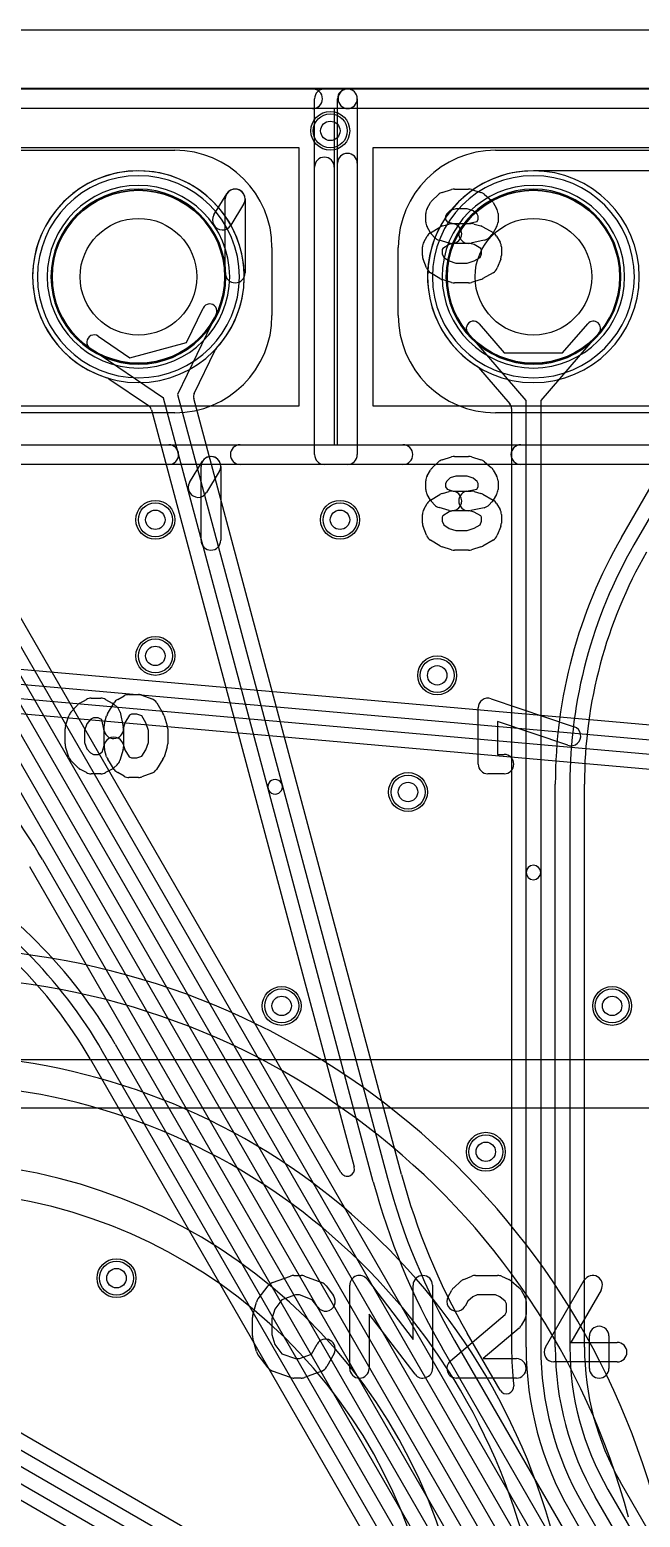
# Model space of a CAD drawing. Extents: x 0 to 57.1, y 0 to 59.8.
# Drawn here: x 29.11 to 35.39, y 44.54 to 59.84 of the extents above; entities that cross this region are included whole.
import ezdxf

# ---------------------------------------------------------------- set-up
doc = ezdxf.new("R2010")
doc.units = 0
for name, color, linetype in [('Hole', 1, 'CONTINUOUS'), ('L1', 3, 'CONTINUOUS'), ('L2', 3, 'CONTINUOUS'), ('L3', 3, 'CONTINUOUS'), ('L4', 3, 'CONTINUOUS'), ('MetalMask-A', 176, 'CONTINUOUS'), ('Outline', 7, 'CONTINUOUS'), ('PartsArea-A', 111, 'CONTINUOUS'), ('PartsArea-B', 111, 'CONTINUOUS'), ('PartsSilk-A', 221, 'CONTINUOUS'), ('PartsSilk-B', 221, 'CONTINUOUS'), ('Resist-A', 2, 'CONTINUOUS'), ('Resist-B', 2, 'CONTINUOUS'), ('Silk-A', 140, 'CONTINUOUS'), ('Silk-B', 140, 'CONTINUOUS')]:
    doc.layers.add(name, color=color, linetype=linetype)

msp = doc.modelspace()

# ---------------------------------------------------------------- linework, layer by layer
at = {"layer": 'Hole'}
for centre, radius in [((32.2, 58.8), 0.1), ((30.226, 57.3), 0.6), ((34.29, 57.3), 0.6), ((30.4, 54.8), 0.1), ((32.3, 54.8), 0.1), ((30.4, 53.4), 0.1), ((33.3, 53.2), 0.1), ((33, 52), 0.1), ((31.7, 49.8), 0.1), ((35.1, 49.8), 0.1), ((33.8, 48.3), 0.1), ((30, 47), 0.1)]:
    msp.add_circle(centre, radius, dxfattribs=at)
at = {"layer": 'L1'}
for p, q in [((4.46017, 59.23996), (52.83039, 59.23996)), ((36.80031, 58.38904), (34.29, 58.38904)), ((31.02607, 56.91242), (30.62779, 56.09024)), ((30.71885, 56.62231), (30.89107, 56.97782)), ((33.73098, 56.81667), (33.98933, 56.51785)), ((34.59067, 56.51785), (34.84902, 56.81667)), ((29.81112, 56.68845), (30.13802, 56.46668)), ((30.13802, 56.46668), (30.71885, 56.62231)), ((34.215, 56.02748), (33.6175, 56.71857)), ((34.9625, 56.71857), (34.365, 56.02748)), ((30.48291, 56.05142), (29.7269, 56.56431)), ((30.79935, 56.10025), (31.01384, 56.54299)), ((33.98933, 56.51785), (34.59067, 56.51785)), ((33.72474, 56.36512), (34.0467, 55.99273)), ((29.92193, 56.25069), (30.32933, 55.9743)), ((32.8121, 43.21495), (10.50149, 56.09597)), ((31.55927, 52.03436), (30.48291, 56.05142)), ((30.62779, 56.09024), (31.70415, 52.07318)), ((32.93268, 48.06797), (30.79441, 56.04814)), ((34.215, 51.17247), (34.215, 56.02748)), ((34.365, 56.02748), (34.365, 51.17247)), ((10.4265, 55.96602), (32.7375, 43.08476)), ((30.35966, 55.93165), (32.44646, 48.14357)), ((34.06496, 55.94368), (34.06496, 46.28953)), ((32.6625, 42.95486), (10.3515, 55.83612)), ((35.19492, 54.61795), (35.66884, 55.4388)), ((35.79874, 55.3638), (35.32482, 54.54295)), ((28.77659, 53.90469), (34.83623, 43.40907)), ((32.30923, 48.08605), (28.90653, 53.97972)), ((34.44652, 43.18402), (28.33758, 53.76503)), ((28.46748, 53.84003), (34.57642, 43.25902)), ((34.70633, 43.33407), (28.64669, 53.82969)), ((34.18672, 43.03392), (28.3571, 53.13111)), ((28.487, 53.20611), (34.31662, 43.10892)), ((32.64286, 47.99031), (31.55927, 52.03436)), ((31.70415, 52.07318), (32.78775, 48.02913)), ((34.515, 46.28962), (34.515, 52.08045)), ((34.665, 52.08045), (34.665, 46.28962)), ((34.81504, 46.28962), (34.81504, 52.08046)), ((29.23731, 51.30643), (34.05681, 42.95882)), ((33.92691, 42.88382), (29.10741, 51.23143)), ((34.215, 46.28953), (34.215, 51.17247)), ((34.365, 51.17247), (34.365, 46.28953)), ((20.53442, 49.7838), (32.5875, 42.82496)), ((32.5125, 42.69505), (20.45942, 49.6539)), ((33.6671, 42.73379), (29.85777, 49.33175)), ((29.98767, 49.40675), (33.797, 42.80879)), ((29.72783, 49.25673), (33.33857, 43.00276)), ((33.47956, 46.35896), (35.09604, 43.55913)), ((33.94774, 45.84811), (33.60949, 46.43398)), ((34.96614, 43.48413), (33.34966, 46.28396)), ((35.05687, 44.82712), (35.61566, 43.85928)), ((35.74559, 43.93431), (35.18681, 44.90215)), ((34.79706, 44.67703), (35.35585, 43.70918)), ((35.48575, 43.78428), (34.92697, 44.75212)), ((35.22595, 43.63418), (34.66716, 44.60203))]:
    msp.add_line(p, q, dxfattribs=at)
for centre, radius in [((32.2, 58.8), 0.2), ((30.226, 57.3), 0.889), ((34.29, 57.3), 0.889), ((30.4, 54.8), 0.2), ((32.3, 54.8), 0.2), ((30.4, 53.4), 0.2), ((33.3, 53.2), 0.2), ((33, 52), 0.2), ((31.7, 49.8), 0.2), ((35.1, 49.8), 0.2), ((33.8, 48.3), 0.2), ((30, 47), 0.2)]:
    msp.add_circle(centre, radius, dxfattribs=at)
for centre, radius, start, end in [((30.226, 57.30001), 1.08905, -42.699963, -107.301392), ((34.28999, 57.3), 1.08904, 89.999474, -122.298892), ((30.95857, 56.94512), 0.075, -25.84761, 154.153473), ((33.67424, 56.76762), 0.075, 40.842415, -139.154078), ((34.90576, 56.76762), 0.075, -40.842415, 139.154078), ((29.76901, 56.62638), 0.075, 55.845949, -124.153562), ((31.08148, 56.5106), 0.075, 137.301837, 154.412166), ((33.668, 56.31607), 0.07501, 40.842415, 57.699881), ((29.87982, 56.18863), 0.075, 55.84166, 72.70294), ((30.86685, 56.06755), 0.075, 154.15239, -165.000177), ((30.28722, 55.91224), 0.075, 14.999823, 55.84166), ((33.98996, 55.94368), 0.075, 0, 40.842415), ((39.59, 52.08045), 5.075, 150.000006, 180), ((39.59, 52.08045), 4.925, 150.000028, 180), ((39.59003, 52.08051), 4.77499, 149.999932, -179.9994), ((24.84223, 48.76893), 5.075, 29.999994, 60.000006), ((31.63171, 52.05377), 0.075, 14.999823, -164.999999), ((31.63171, 52.05377), 0.075, -165.000177, 14.999867), ((25.59259, 46.86925), 5.075, 29.999994, 60.000006), ((25.59259, 46.86925), 4.925, 29.999983, 60.000028), ((34.29, 51.17247), 0.075, 0, 180), ((34.29, 51.17247), 0.075, 180, 0), ((25.5926, 46.86924), 4.77496, 30.000144, 60.000288), ((32.37418, 48.12355), 0.075, -149.999272, 14.840381), ((32.37402, 48.12416), 0.075, 14.358626, 14.999823), ((39.47681, 49.82145), 6.77498, -165.000117, -150.000211), ((39.47679, 49.82145), 7.075, -165.000047, -150.00008), ((39.47679, 49.82145), 6.925, -165.000023, -150.000089), ((37.59003, 46.28951), 3.52507, 179.999675, -173.558215), ((37.59, 46.28952), 3.375, 179.99983, -150.000204), ((37.59, 46.28952), 3.225, 179.999822, -150.000226), ((37.59, 46.28962), 3.075, 180, -150.000036), ((37.59, 46.28962), 2.925, 180, -150.000056), ((37.59, 46.28962), 2.77496, 180, -150.000222), ((34.01269, 45.88561), 0.075, -149.999272, 6.43805)]:
    msp.add_arc(centre, radius, start, end, dxfattribs=at)
at = {"layer": 'L2'}
msp.add_line((4.46017, 59.23996), (52.83039, 59.23996), dxfattribs=at)
for centre in [(32.2, 58.8), (30.4, 54.8), (32.3, 54.8), (30.4, 53.4), (33.3, 53.2), (33, 52), (31.7, 49.8), (35.1, 49.8), (33.8, 48.3), (30, 47)]:
    msp.add_circle(centre, 0.2, dxfattribs=at)
for centre, start, end in [((30.226, 57.3), 90, -90), ((30.226, 57.3), -90, 90), ((34.29, 57.3), 90, -90), ((34.29, 57.3), -90, 90)]:
    msp.add_arc(centre, 0.90004, start, end, dxfattribs=at)
at = {"layer": 'L3'}
msp.add_line((4.46017, 59.23996), (52.83039, 59.23996), dxfattribs=at)
for centre in [(32.2, 58.8), (30.4, 54.8), (32.3, 54.8), (30.4, 53.4), (33.3, 53.2), (33, 52), (31.7, 49.8), (35.1, 49.8), (33.8, 48.3), (30, 47)]:
    msp.add_circle(centre, 0.2, dxfattribs=at)
for centre, start, end in [((30.226, 57.3), 90, -90), ((30.226, 57.3), -90, 90), ((34.29, 57.3), 90, -90), ((34.29, 57.3), -90, 90)]:
    msp.add_arc(centre, 0.90004, start, end, dxfattribs=at)
at = {"layer": 'L4'}
for p, q in [((4.46017, 59.23996), (52.83039, 59.23996)), ((40.37051, 52.25507), (15.46423, 54.45885)), ((15.42457, 54.01053), (40.33081, 51.80675)), ((27.93935, 53.20439), (40.41011, 52.10095)), ((40.39689, 51.95153), (27.92613, 53.05497))]:
    msp.add_line(p, q, dxfattribs=at)
for centre, radius in [((32.2, 58.8), 0.2), ((30.226, 57.3), 0.889), ((34.29, 57.3), 0.889), ((30.4, 54.8), 0.2), ((32.3, 54.8), 0.2), ((30.4, 53.4), 0.2), ((33.3, 53.2), 0.2), ((33, 52), 0.2), ((31.7, 49.8), 0.2), ((35.1, 49.8), 0.2), ((33.8, 48.3), 0.2), ((30, 47), 0.2)]:
    msp.add_circle(centre, radius, dxfattribs=at)
for centre, radius, start, end in [((30.226, 57.3), 1.08904, 90, -90), ((30.226, 57.3), 1.08904, -90, 90), ((34.29, 57.3), 1.08904, 90, -90), ((34.29, 57.3), 1.08904, -90, 90), ((28.02467, 42.6), 7.80004, 15.000008, 90), ((28.02467, 42.6), 7.5, 15.00006, 90), ((28.02467, 42.6), 6.7, 15.000044, 90), ((28.02464, 42.6), 6.4, 15.000082, 90), ((28.02464, 42.6), 5.6, 15.000065, 90), ((28.02465, 42.6), 5.29996, 15.000121, 90.000108)]:
    msp.add_arc(centre, radius, start, end, dxfattribs=at)
at = {"layer": 'MetalMask-A'}
for centre, start, end in [((30.226, 57.3), 0, 180), ((34.29, 57.3), 0, 180), ((30.226, 57.3), 180, 0), ((34.29, 57.3), 180, 0)]:
    msp.add_arc(centre, 0.889, start, end, dxfattribs=at)
at = {"layer": 'Outline'}
msp.add_line((1, 59.84), (53.11, 59.84), dxfattribs=at)
at = {"layer": 'PartsArea-A'}
for p, q in [((5.716, 58.63), (31.876, 58.63)), ((31.876, 58.63), (31.876, 55.97)), ((32.64, 55.97), (32.64, 58.63)), ((32.64, 58.63), (53.72, 58.63)), ((31.876, 55.97), (5.716, 55.97)), ((53.72, 55.97), (32.64, 55.97))]:
    msp.add_line(p, q, dxfattribs=at)
at = {"layer": 'PartsArea-B'}
for centre, start, end in [((30.226, 57.3), 0, 180), ((34.29, 57.3), 0, 180), ((30.226, 57.3), 180, 0), ((34.29, 57.3), 180, 0)]:
    msp.add_arc(centre, 0.889, start, end, dxfattribs=at)
at = {"layer": 'PartsSilk-A'}
for p, q in [((5.216, 59.2316), (32.376, 59.2316)), ((32.14, 59.2316), (54.22, 59.2316)), ((32.0384, 55.47), (32.0384, 59.13)), ((32.2744, 55.5716), (32.2744, 59.13)), ((32.4776, 59.13), (32.4776, 55.47)), ((32.376, 59.0284), (5.3176, 59.0284)), ((54.22, 59.0284), (32.2416, 59.0284)), ((32.2416, 59.0284), (32.2416, 55.5716)), ((31.00298, 57.93487), (31.13439, 58.15222)), ((33.2491, 58.08431), (33.31135, 58.14359)), ((33.35168, 58.16716), (33.44851, 58.1968)), ((33.47825, 58.20125), (33.6235, 58.20125)), ((33.65324, 58.1968), (33.75007, 58.16716)), ((33.78644, 58.14716), (33.85561, 58.08788)), ((31.11973, 57.33892), (31.11973, 58.09965)), ((31.30827, 58.04708), (31.17686, 57.82973)), ((31.32293, 58.09965), (31.32293, 57.33892)), ((33.19683, 58.00265), (33.23142, 58.06193)), ((33.49345, 57.99805), (33.43411, 57.97988)), ((33.6083, 57.99805), (33.49345, 57.99805)), ((33.67032, 57.97907), (33.6083, 57.99805)), ((33.87726, 58.06192), (33.91184, 58.00264)), ((33.18298, 57.86254), (33.18298, 57.95145)), ((33.35351, 57.82191), (33.42267, 57.84167)), ((33.39967, 57.94709), (33.38618, 57.92398)), ((33.38618, 57.92398), (33.38618, 57.89001)), ((33.38618, 57.89001), (33.4012, 57.86427)), ((33.43411, 57.97988), (33.39967, 57.94709)), ((33.4012, 57.86427), (33.40186, 57.86356)), ((33.40186, 57.86356), (33.46481, 57.84558)), ((33.46481, 57.84558), (33.65117, 57.84558)), ((33.60221, 57.84333), (33.70934, 57.86628)), ((33.71037, 57.94474), (33.67032, 57.97907)), ((33.67908, 57.84167), (33.74824, 57.82191)), ((33.70747, 57.86428), (33.72248, 57.89001)), ((33.70934, 57.86628), (33.70747, 57.86428)), ((33.72248, 57.92398), (33.71037, 57.94474)), ((33.72248, 57.89001), (33.72248, 57.92398)), ((33.92568, 57.95145), (33.92568, 57.86254)), ((33.16224, 57.65687), (33.19682, 57.71614)), ((33.23142, 57.75206), (33.19683, 57.81134)), ((33.23154, 57.75159), (33.32838, 57.81087)), ((33.27255, 57.7043), (33.24489, 57.73394)), ((33.77073, 57.81244), (33.87448, 57.75316)), ((33.86377, 57.73393), (33.8361, 57.70429)), ((33.91184, 57.81135), (33.87726, 57.75207)), ((33.91183, 57.71615), (33.94642, 57.65688)), ((33.1484, 57.51675), (33.1484, 57.60567)), ((33.42267, 57.64629), (33.31892, 57.67593)), ((33.35944, 57.59164), (33.3516, 57.5782)), ((33.3516, 57.5782), (33.3516, 57.53581)), ((33.3516, 57.53581), (33.36685, 57.4966)), ((33.42265, 57.63033), (33.35944, 57.59164)), ((33.47849, 57.64629), (33.42265, 57.63033)), ((33.63694, 57.64238), (33.45058, 57.64238)), ((33.6806, 57.62991), (33.63694, 57.64238)), ((33.78312, 57.67427), (33.64479, 57.64463)), ((33.75005, 57.59023), (33.6806, 57.62991)), ((33.74244, 57.4982), (33.75707, 57.53582)), ((33.75707, 57.57819), (33.75005, 57.59023)), ((33.75707, 57.53582), (33.75707, 57.57819)), ((33.96027, 57.60567), (33.96027, 57.51675)), ((33.18989, 57.39101), (33.15531, 57.47993)), ((33.36685, 57.4966), (33.42347, 57.46194)), ((33.42347, 57.46194), (33.49345, 57.44052)), ((33.49345, 57.44052), (33.6083, 57.44052)), ((33.6083, 57.44052), (33.67976, 57.4624)), ((33.67976, 57.4624), (33.74244, 57.4982)), ((33.95336, 57.47992), (33.91877, 57.391)), ((33.32838, 57.2819), (33.23154, 57.34117)), ((33.44851, 57.24177), (33.35168, 57.27141)), ((33.6235, 57.23732), (33.47825, 57.23732)), ((33.75007, 57.27141), (33.65324, 57.24177)), ((33.87448, 57.33961), (33.77073, 57.28034)), ((5.3176, 55.5716), (32.2744, 55.5716)), ((32.2416, 55.5716), (54.1184, 55.5716)), ((32.376, 55.3684), (5.216, 55.3684)), ((54.22, 55.3684), (32.14, 55.3684)), ((29.62366, 52.9152), (29.69033, 52.95223)), ((29.73889, 52.96481), (29.83889, 52.96481)), ((29.88745, 52.95223), (29.95412, 52.9152)), ((30.01254, 52.95223), (30.07921, 52.98927)), ((30.12778, 53.00185), (30.22778, 53.00185)), ((30.26251, 52.99562), (30.36251, 52.95858)), ((33.85421, 52.95955), (34.70977, 52.67067)), ((29.47702, 52.68061), (29.51036, 52.78431)), ((29.53122, 52.82059), (29.59788, 52.89467)), ((29.87644, 52.70836), (29.89866, 52.78243)), ((29.90869, 52.80515), (29.97536, 52.91626)), ((29.972, 52.90252), (30.00533, 52.87289)), ((30.03645, 52.8201), (30.06978, 52.67195)), ((30.13308, 52.7904), (30.08663, 52.71298)), ((30.15369, 52.80185), (30.13308, 52.7904)), ((30.20986, 52.80185), (30.15369, 52.80185)), ((30.2601, 52.78324), (30.20986, 52.80185)), ((30.30276, 52.71213), (30.2601, 52.78324)), ((30.41353, 52.91626), (30.48019, 52.80515)), ((30.48964, 52.78431), (30.52298, 52.68061)), ((33.72222, 52.28704), (33.72222, 52.86481)), ((29.47222, 52.49444), (29.47222, 52.65)), ((29.69421, 52.70272), (29.67222, 52.63432)), ((29.67222, 52.63432), (29.67222, 52.51012)), ((29.73538, 52.74847), (29.69421, 52.70272)), ((29.7648, 52.76481), (29.73538, 52.74847)), ((29.81298, 52.76481), (29.7648, 52.76481)), ((29.84736, 52.74571), (29.81298, 52.76481)), ((29.84839, 52.7448), (29.84736, 52.74571)), ((29.87466, 52.62805), (29.84839, 52.7448)), ((29.87222, 52.47949), (29.87222, 52.67963)), ((30.08663, 52.71298), (30.07222, 52.66495)), ((30.07222, 52.66495), (30.07222, 52.46481)), ((30.32778, 52.63432), (30.30276, 52.71213)), ((30.32778, 52.51012), (30.32778, 52.63432)), ((30.52778, 52.65), (30.52778, 52.49444)), ((34.64579, 52.48119), (33.92222, 52.7255)), ((33.92222, 52.7255), (33.92222, 52.38704)), ((29.67222, 52.51012), (29.69336, 52.44436)), ((29.85125, 52.4096), (29.87222, 52.47949)), ((30.068, 52.49354), (30.08617, 52.43297)), ((30.30324, 52.43381), (30.32778, 52.51012)), ((29.51036, 52.36013), (29.47702, 52.46383)), ((29.69336, 52.44436), (29.73303, 52.40469)), ((29.73303, 52.40469), (29.7648, 52.38704)), ((29.7648, 52.38704), (29.81298, 52.38704)), ((29.81298, 52.38704), (29.84736, 52.40614)), ((29.84736, 52.40614), (29.85125, 52.4096)), ((29.89866, 52.36201), (29.87644, 52.43608)), ((29.97699, 52.23296), (29.91032, 52.33666)), ((30.068, 52.43608), (30.03467, 52.32497)), ((30.08617, 52.43297), (30.13164, 52.36225)), ((30.13164, 52.36225), (30.15369, 52.35)), ((30.15369, 52.35), (30.20986, 52.35)), ((30.20986, 52.35), (30.26172, 52.36921)), ((30.26172, 52.36921), (30.30324, 52.43381)), ((30.47856, 52.33667), (30.4119, 52.23297)), ((30.52298, 52.46383), (30.48964, 52.36013)), ((33.92222, 52.38704), (33.98889, 52.38704)), ((29.6015, 52.25336), (29.53484, 52.32003)), ((29.69033, 52.19962), (29.62366, 52.23665)), ((29.83889, 52.18704), (29.73889, 52.18704)), ((29.95412, 52.23665), (29.88745, 52.19962)), ((30.00533, 52.27896), (29.972, 52.24933)), ((30.07921, 52.16258), (30.01254, 52.19962)), ((30.36251, 52.19327), (30.26251, 52.15623)), ((33.98889, 52.18704), (33.82222, 52.18704)), ((30.22778, 52.15), (30.12778, 52.15)), ((26.475, 49.25), (52.425, 49.25)), ((52.425, 48.75), (26.475, 48.75))]:
    msp.add_line(p, q, dxfattribs=at)
for centre, radius, start, end in [((32.14, 59.13), 0.1016, 90, 180), ((32.376, 59.13), 0.1016, 0, 180), ((32.376, 59.13), 0.1016, -90, 90), ((31.22133, 58.09965), 0.1016, 0, 180), ((31.22133, 58.09965), 0.1016, -31.16009, 148.842805), ((33.38142, 58.07001), 0.1016, 107.020636, 133.600291), ((33.47825, 58.09965), 0.1016, 90, 107.020636), ((33.6235, 58.09965), 0.1016, 72.979364, 90), ((33.72033, 58.07001), 0.1016, 49.406657, 72.979364), ((33.28458, 57.95145), 0.1016, 149.737474, 180), ((33.31917, 58.01073), 0.1016, 133.600291, 149.737474), ((33.7895, 58.01073), 0.1016, 30.254813, 49.406657), ((33.82408, 57.95145), 0.1016, 0, 30.254813), ((31.08992, 57.8823), 0.1016, 148.83991, -31.157195), ((33.28458, 57.86254), 0.1016, 180, -149.737474), ((33.45058, 57.74398), 0.1016, -74.055379, 105.945396), ((33.6235, 57.74398), 0.1016, 102.095151, -77.906092), ((33.65117, 57.74398), 0.1016, 74.055379, 90), ((33.82408, 57.86254), 0.1016, -30.254813, 0), ((33.28458, 57.66494), 0.1016, 121.471539, 149.739356), ((33.31917, 57.80326), 0.1016, -149.737474, -136.978232), ((33.34683, 57.77362), 0.1016, -136.978232, -105.944621), ((33.38142, 57.72422), 0.1016, 105.944621, 121.472624), ((33.72033, 57.72422), 0.1016, 60.260714, 74.054604), ((33.76183, 57.77362), 0.1016, -77.904849, -43.029738), ((33.7895, 57.80326), 0.1016, -43.029738, -30.254813), ((33.82408, 57.66494), 0.1016, 30.267397, 60.257498), ((33.25, 57.60567), 0.1016, 149.740316, 180), ((33.45058, 57.74398), 0.1016, -105.944621, -90), ((33.85867, 57.60567), 0.1016, 0, 30.267856), ((33.25, 57.51675), 0.1016, 180, -158.749494), ((33.28458, 57.42783), 0.1016, -158.751539, -121.46832), ((33.82408, 57.42783), 0.1016, -60.260714, -21.256102), ((33.85867, 57.51675), 0.1016, -21.253717, 0), ((31.22133, 57.33892), 0.1016, 180, 0), ((33.38142, 57.36856), 0.1016, -121.468595, -107.019532), ((33.47825, 57.33892), 0.1016, -107.020636, -90), ((33.6235, 57.33892), 0.1016, -90, -72.980468), ((33.72033, 57.36856), 0.1016, -72.979364, -60.261661), ((32.14, 55.47), 0.1016, 180, -90), ((32.376, 55.47), 0.1016, -90, 0), ((29.73889, 52.86481), 0.1, 90, 119.051265), ((29.83889, 52.86481), 0.1, 60.948735, 90), ((30.06111, 52.86481), 0.1, 119.056274, 149.034727), ((30.12778, 52.90185), 0.1, 90, 119.055334), ((30.22778, 52.90185), 0.1, 69.676664, 90), ((30.32778, 52.86481), 0.1, 30.963757, 69.67537), ((33.82222, 52.86481), 0.1, 71.342182, 180), ((29.60556, 52.7537), 0.1, 138.019601, 162.175656), ((29.67222, 52.82778), 0.1, 119.051265, 138.019601), ((29.99444, 52.7537), 0.1, 149.036243, 163.301465), ((29.90556, 52.82778), 0.1, 48.364557, 60.948735), ((29.93889, 52.79815), 0.1, 12.679825, 48.364557), ((30.39444, 52.7537), 0.1, 17.824344, 30.961481), ((29.57222, 52.65), 0.1, 162.175656, 180), ((29.97222, 52.67963), 0.1, 163.302951, 180), ((29.97222, 52.65), 0.1, -167.320175, 12.679003), ((30.42778, 52.65), 0.1, 0, 17.822823), ((34.67778, 52.57593), 0.1, -108.657818, 71.342736), ((29.57222, 52.49444), 0.1, 180, -162.175656), ((29.97222, 52.46481), 0.1, 16.697049, -163.301465), ((30.42778, 52.49444), 0.1, -17.824344, 0), ((29.60556, 52.39074), 0.1, -162.175656, -135.004051), ((29.99444, 52.39074), 0.1, -163.302951, -147.26254), ((29.93889, 52.3537), 0.1, -48.364557, -16.697049), ((29.97222, 52.46481), 0.1, -16.697049, 0), ((30.39444, 52.39074), 0.1, -32.731784, -17.822823), ((33.98889, 52.28704), 0.1, -90, 90), ((29.67222, 52.32407), 0.1, -135.004051, -119.051265), ((29.73889, 52.28704), 0.1, -119.051265, -90), ((29.83889, 52.28704), 0.1, -90, -60.948735), ((29.90556, 52.32407), 0.1, -60.948735, -48.364557), ((30.06111, 52.28704), 0.1, -147.263397, -119.055334), ((30.32778, 52.28704), 0.1, -69.676664, -32.733551), ((33.82222, 52.28704), 0.1, 180, -90), ((30.12778, 52.25), 0.1, -119.056274, -90), ((30.22778, 52.25), 0.1, -90, -69.67537)]:
    msp.add_arc(centre, radius, start, end, dxfattribs=at)
at = {"layer": 'PartsSilk-B'}
for p, q in [((26.61651, 58.6), (30.6, 58.6)), ((33.9, 58.6), (37.88349, 58.6)), ((31.6, 57.6), (31.6, 56.9)), ((32.9, 56.9), (32.9, 57.6)), ((30.6, 55.9), (7, 55.9)), ((52.4, 55.9), (33.9, 55.9))]:
    msp.add_line(p, q, dxfattribs=at)
for centre, radius, start, end in [((30.6, 57.6), 1, 0, 90), ((33.9, 57.6), 1, 90, 180), ((30.226, 57.3), 1.039, 90, -90), ((30.226, 57.3), 1.039, -90, 90), ((34.29, 57.3), 1.039, 90, -90), ((34.29, 57.3), 1.039, -90, 90), ((30.6, 56.9), 1, -90, 0), ((33.9, 56.9), 1, 180, -90)]:
    msp.add_arc(centre, radius, start, end, dxfattribs=at)
at = {"layer": 'Resist-A'}
for centre, radius in [((32.2, 58.8), 0.175), ((30.226, 57.3), 0.889), ((34.29, 57.3), 0.889), ((30.4, 54.8), 0.175), ((32.3, 54.8), 0.175), ((30.4, 53.4), 0.175), ((33.3, 53.2), 0.175), ((33, 52), 0.175), ((31.7, 49.8), 0.175), ((35.1, 49.8), 0.175), ((33.8, 48.3), 0.175), ((30, 47), 0.175)]:
    msp.add_circle(centre, radius, dxfattribs=at)
for centre, start, end in [((30.226, 57.3), 0, 180), ((34.29, 57.3), 0, 180), ((30.226, 57.3), 180, 0), ((34.29, 57.3), 180, 0)]:
    msp.add_arc(centre, 0.939, start, end, dxfattribs=at)
at = {"layer": 'Resist-B'}
for centre, radius in [((32.2, 58.8), 0.175), ((30.226, 57.3), 0.889), ((34.29, 57.3), 0.889), ((30.4, 54.8), 0.175), ((32.3, 54.8), 0.175), ((30.4, 53.4), 0.175), ((33.3, 53.2), 0.175), ((33, 52), 0.175), ((31.7, 49.8), 0.175), ((35.1, 49.8), 0.175), ((33.8, 48.3), 0.175), ((30, 47), 0.175)]:
    msp.add_circle(centre, radius, dxfattribs=at)
for centre, start, end in [((30.226, 57.3), 0, 180), ((34.29, 57.3), 0, 180), ((30.226, 57.3), 180, 0), ((34.29, 57.3), 180, 0)]:
    msp.add_arc(centre, 0.939, start, end, dxfattribs=at)
at = {"layer": 'Silk-A'}
for p, q in [((26.58146, 59.2316), (32.01854, 59.2316)), ((32.38146, 59.2316), (37.91854, 59.2316)), ((32.01854, 59.0284), (26.58146, 59.0284)), ((37.91854, 59.0284), (32.38146, 59.0284)), ((32.2744, 55.5716), (32.2744, 58.46706)), ((32.4776, 58.46706), (32.4776, 55.47)), ((32.0384, 55.47), (32.0384, 58.42821)), ((32.2416, 58.42821), (32.2416, 55.5716)), ((7.432, 55.5716), (30.53759, 55.5716)), ((31.27366, 55.5716), (32.2744, 55.5716)), ((32.2416, 55.5716), (32.94767, 55.5716)), ((34.161, 55.5716), (53.38759, 55.5716)), ((30.75298, 55.18487), (30.88439, 55.40222)), ((33.2491, 55.33431), (33.31135, 55.39359)), ((33.35168, 55.41716), (33.44851, 55.4468)), ((33.47825, 55.45125), (33.6235, 55.45125)), ((33.65324, 55.4468), (33.75007, 55.41716)), ((33.78644, 55.39716), (33.85561, 55.33788)), ((30.53759, 55.3684), (7.432, 55.3684)), ((30.86973, 54.58892), (30.86973, 55.34965)), ((31.05827, 55.29708), (30.92686, 55.07973)), ((31.07293, 55.34965), (31.07293, 54.58892)), ((32.376, 55.3684), (31.27366, 55.3684)), ((32.94767, 55.3684), (32.14, 55.3684)), ((33.19683, 55.25265), (33.23142, 55.31193)), ((33.43411, 55.22988), (33.39967, 55.19709)), ((33.49345, 55.24805), (33.43411, 55.22988)), ((33.6083, 55.24805), (33.49345, 55.24805)), ((33.67032, 55.22907), (33.6083, 55.24805)), ((33.71037, 55.19474), (33.67032, 55.22907)), ((33.87726, 55.31192), (33.91184, 55.25264)), ((53.38759, 55.3684), (34.161, 55.3684)), ((33.18298, 55.11254), (33.18298, 55.20145)), ((33.35351, 55.07191), (33.42267, 55.09167)), ((33.39967, 55.19709), (33.38618, 55.17398)), ((33.38618, 55.17398), (33.38618, 55.14001)), ((33.38618, 55.14001), (33.4012, 55.11427)), ((33.4012, 55.11427), (33.40186, 55.11356)), ((33.40186, 55.11356), (33.46481, 55.09558)), ((33.46481, 55.09558), (33.65117, 55.09558)), ((33.60221, 55.09333), (33.70934, 55.11628)), ((33.67908, 55.09167), (33.74824, 55.07191)), ((33.70747, 55.11428), (33.72248, 55.14001)), ((33.70934, 55.11628), (33.70747, 55.11428)), ((33.72248, 55.17398), (33.71037, 55.19474)), ((33.72248, 55.14001), (33.72248, 55.17398)), ((33.92568, 55.20145), (33.92568, 55.11254)), ((33.16224, 54.90687), (33.19682, 54.96614)), ((33.23142, 55.00206), (33.19683, 55.06134)), ((33.23154, 55.00159), (33.32838, 55.06087)), ((33.27255, 54.9543), (33.24489, 54.98394)), ((33.42267, 54.89629), (33.31892, 54.92593)), ((33.78312, 54.92427), (33.64479, 54.89463)), ((33.77073, 55.06244), (33.87448, 55.00316)), ((33.86377, 54.98393), (33.8361, 54.95429)), ((33.91184, 55.06135), (33.87726, 55.00207)), ((33.91183, 54.96615), (33.94642, 54.90688)), ((33.1484, 54.76675), (33.1484, 54.85567)), ((33.35944, 54.84164), (33.3516, 54.8282)), ((33.3516, 54.8282), (33.3516, 54.78581)), ((33.3516, 54.78581), (33.36685, 54.7466)), ((33.42265, 54.88033), (33.35944, 54.84164)), ((33.47849, 54.89629), (33.42265, 54.88033)), ((33.63694, 54.89238), (33.45058, 54.89238)), ((33.6806, 54.87991), (33.63694, 54.89238)), ((33.75005, 54.84023), (33.6806, 54.87991)), ((33.74244, 54.7482), (33.75707, 54.78582)), ((33.75707, 54.82819), (33.75005, 54.84023)), ((33.75707, 54.78582), (33.75707, 54.82819)), ((33.96027, 54.85567), (33.96027, 54.76675)), ((33.18989, 54.64101), (33.15531, 54.72993)), ((33.36685, 54.7466), (33.42347, 54.71194)), ((33.42347, 54.71194), (33.49345, 54.69052)), ((33.49345, 54.69052), (33.6083, 54.69052)), ((33.6083, 54.69052), (33.67976, 54.7124)), ((33.67976, 54.7124), (33.74244, 54.7482)), ((33.95336, 54.72992), (33.91877, 54.641)), ((33.32838, 54.5319), (33.23154, 54.59117)), ((33.44851, 54.49177), (33.35168, 54.52141)), ((33.6235, 54.48732), (33.47825, 54.48732)), ((33.75007, 54.52141), (33.65324, 54.49177)), ((33.87448, 54.58961), (33.77073, 54.53034)), ((29.62366, 52.9152), (29.69033, 52.95223)), ((29.73889, 52.96481), (29.83889, 52.96481)), ((29.88745, 52.95223), (29.95412, 52.9152)), ((30.01254, 52.95223), (30.07921, 52.98927)), ((30.12778, 53.00185), (30.22778, 53.00185)), ((30.26251, 52.99562), (30.36251, 52.95858)), ((33.85421, 52.95955), (34.70977, 52.67067)), ((29.47702, 52.68061), (29.51036, 52.78431)), ((29.53122, 52.82059), (29.59788, 52.89467)), ((29.87644, 52.70836), (29.89866, 52.78243)), ((29.90869, 52.80515), (29.97536, 52.91626)), ((29.972, 52.90252), (30.00533, 52.87289)), ((30.03645, 52.8201), (30.06978, 52.67195)), ((30.13308, 52.7904), (30.08663, 52.71298)), ((30.15369, 52.80185), (30.13308, 52.7904)), ((30.20986, 52.80185), (30.15369, 52.80185)), ((30.2601, 52.78324), (30.20986, 52.80185)), ((30.30276, 52.71213), (30.2601, 52.78324)), ((30.41353, 52.91626), (30.48019, 52.80515)), ((30.48964, 52.78431), (30.52298, 52.68061)), ((33.72222, 52.28704), (33.72222, 52.86481)), ((29.47222, 52.49444), (29.47222, 52.65)), ((29.69421, 52.70272), (29.67222, 52.63432)), ((29.67222, 52.63432), (29.67222, 52.51012)), ((29.73538, 52.74847), (29.69421, 52.70272)), ((29.7648, 52.76481), (29.73538, 52.74847)), ((29.81298, 52.76481), (29.7648, 52.76481)), ((29.84736, 52.74571), (29.81298, 52.76481)), ((29.84839, 52.7448), (29.84736, 52.74571)), ((29.87466, 52.62805), (29.84839, 52.7448)), ((29.87222, 52.47949), (29.87222, 52.67963)), ((30.08663, 52.71298), (30.07222, 52.66495)), ((30.07222, 52.66495), (30.07222, 52.46481)), ((30.32778, 52.63432), (30.30276, 52.71213)), ((30.32778, 52.51012), (30.32778, 52.63432)), ((30.52778, 52.65), (30.52778, 52.49444)), ((34.64579, 52.48119), (33.92222, 52.7255)), ((33.92222, 52.7255), (33.92222, 52.38704)), ((29.67222, 52.51012), (29.69336, 52.44436)), ((29.85125, 52.4096), (29.87222, 52.47949)), ((30.068, 52.49354), (30.08617, 52.43297)), ((30.30324, 52.43381), (30.32778, 52.51012)), ((29.51036, 52.36013), (29.47702, 52.46383)), ((29.69336, 52.44436), (29.73303, 52.40469)), ((29.73303, 52.40469), (29.7648, 52.38704)), ((29.7648, 52.38704), (29.81298, 52.38704)), ((29.81298, 52.38704), (29.84736, 52.40614)), ((29.84736, 52.40614), (29.85125, 52.4096)), ((29.89866, 52.36201), (29.87644, 52.43608)), ((29.97699, 52.23296), (29.91032, 52.33666)), ((30.068, 52.43608), (30.03467, 52.32497)), ((30.08617, 52.43297), (30.13164, 52.36225)), ((30.13164, 52.36225), (30.15369, 52.35)), ((30.15369, 52.35), (30.20986, 52.35)), ((30.20986, 52.35), (30.26172, 52.36921)), ((30.26172, 52.36921), (30.30324, 52.43381)), ((30.47856, 52.33667), (30.4119, 52.23297)), ((30.52298, 52.46383), (30.48964, 52.36013)), ((33.92222, 52.38704), (33.98889, 52.38704)), ((29.6015, 52.25336), (29.53484, 52.32003)), ((29.69033, 52.19962), (29.62366, 52.23665)), ((29.83889, 52.18704), (29.73889, 52.18704)), ((29.95412, 52.23665), (29.88745, 52.19962)), ((30.00533, 52.27896), (29.972, 52.24933)), ((30.07921, 52.16258), (30.01254, 52.19962)), ((30.36251, 52.19327), (30.26251, 52.15623)), ((33.98889, 52.18704), (33.82222, 52.18704)), ((30.22778, 52.15), (30.12778, 52.15)), ((26.475, 49.25), (49.69689, 49.25)), ((49.69689, 48.75), (26.475, 48.75)), ((31.60687, 46.9552), (31.79206, 47.02187)), ((31.82593, 47.02778), (31.9, 47.02778)), ((31.93511, 47.02141), (32.11289, 46.95474)), ((32.57954, 46.98838), (33.05185, 46.36848)), ((33.47015, 46.90211), (33.54422, 46.96877)), ((33.57324, 46.98699), (33.65472, 47.02033)), ((33.69259, 47.02778), (33.92222, 47.02778)), ((33.96326, 47.01897), (34.03734, 46.98563)), ((34.05962, 46.97184), (34.1411, 46.90518)), ((34.41352, 46.2891), (34.81352, 46.97799)), ((31.4581, 46.78917), (31.5618, 46.9225)), ((31.84338, 46.82778), (31.70188, 46.77684)), ((31.88187, 46.82778), (31.84338, 46.82778)), ((32.01501, 46.77785), (31.88187, 46.82778)), ((32.15814, 46.92063), (32.23221, 46.82063)), ((32.4, 46.07222), (32.4, 46.92778)), ((33.05185, 46.36848), (33.05185, 46.92778)), ((33.25185, 46.92778), (33.25185, 46.07222)), ((33.41258, 46.80968), (33.44962, 46.87635)), ((33.71226, 46.82778), (33.66508, 46.80847)), ((33.90075, 46.82778), (33.71226, 46.82778)), ((33.94321, 46.80867), (33.90075, 46.82778)), ((34.1652, 46.87634), (34.20223, 46.80967)), ((34.98648, 46.87757), (34.6737, 46.33889)), ((31.40365, 46.62121), (31.44069, 46.75455)), ((31.6281, 46.68198), (31.6, 46.58081)), ((31.70188, 46.77684), (31.6281, 46.68198)), ((32.07149, 46.70159), (32.01501, 46.77785)), ((33.61635, 46.76462), (33.58742, 46.71254)), ((33.66508, 46.80847), (33.61635, 46.76462)), ((33.99965, 46.7625), (33.94321, 46.80867)), ((34.01481, 46.7352), (33.99965, 46.7625)), ((34.01481, 46.65369), (34.01481, 46.7352)), ((34.21481, 46.76111), (34.21481, 46.62778)), ((31.4, 46.40556), (31.4, 46.59444)), ((31.6, 46.58081), (31.6, 46.41919)), ((33.07231, 46.01162), (32.6, 46.63152)), ((32.6, 46.63152), (32.6, 46.07222)), ((33.43541, 46.14856), (33.99923, 46.62564)), ((33.99923, 46.62564), (34.01481, 46.65369)), ((34.20223, 46.57922), (34.1652, 46.51255)), ((31.44069, 46.24545), (31.40365, 46.37879)), ((31.6, 46.41919), (31.6281, 46.31802)), ((34.14237, 46.48477), (33.77299, 46.17222)), ((34.86667, 46.07222), (34.86667, 46.40556)), ((35.06667, 46.40556), (35.06667, 46.07222)), ((31.5618, 46.0775), (31.4581, 46.21083)), ((31.6281, 46.31802), (31.70188, 46.22316)), ((31.70188, 46.22316), (31.84338, 46.17222)), ((31.88187, 46.17222), (32.00823, 46.21961)), ((32.00823, 46.21961), (32.06443, 46.32078)), ((32.23927, 46.22366), (32.1652, 46.09033)), ((34.6737, 46.33889), (35.15185, 46.33889)), ((31.84338, 46.17222), (31.88187, 46.17222)), ((33.77299, 46.17222), (34.11481, 46.17222)), ((35.15185, 46.13889), (34.5, 46.13889)), ((31.79206, 45.97813), (31.60687, 46.0448)), ((31.9, 45.97222), (31.82593, 45.97222)), ((32.11289, 46.04526), (31.93511, 45.97859)), ((34.11481, 45.97222), (33.5, 45.97222))]:
    msp.add_line(p, q, dxfattribs=at)
for centre, radius, start, end in [((32.01854, 59.13), 0.1016, -90, 90), ((32.38146, 59.13), 0.1016, 90, -90), ((32.14, 58.42821), 0.1016, 0, 180), ((32.376, 58.46706), 0.1016, 0, 180), ((30.53759, 55.47), 0.1016, -90, 90), ((31.27366, 55.47), 0.1016, 90, -90), ((32.94767, 55.47), 0.1016, -90, 90), ((34.161, 55.47), 0.1016, 90, -90), ((30.97133, 55.34965), 0.1016, 0, 180), ((30.97133, 55.34965), 0.1016, -31.16009, 148.842805), ((32.14, 55.47), 0.1016, 180, -90), ((32.376, 55.47), 0.1016, -90, 0), ((33.38142, 55.32001), 0.1016, 107.020636, 133.600291), ((33.47825, 55.34965), 0.1016, 90, 107.020636), ((33.6235, 55.34965), 0.1016, 72.979364, 90), ((33.72033, 55.32001), 0.1016, 49.406657, 72.979364), ((33.28458, 55.20145), 0.1016, 149.737474, 180), ((33.31917, 55.26073), 0.1016, 133.600291, 149.737474), ((33.7895, 55.26073), 0.1016, 30.254813, 49.406657), ((33.82408, 55.20145), 0.1016, 0, 30.254813), ((30.83992, 55.1323), 0.1016, 148.83991, -31.157195), ((33.28458, 55.11254), 0.1016, 180, -149.737474), ((33.45058, 54.99398), 0.1016, -74.055379, 105.945396), ((33.6235, 54.99398), 0.1016, 102.095151, -77.906092), ((33.65117, 54.99398), 0.1016, 74.055379, 90), ((33.82408, 55.11254), 0.1016, -30.254813, 0), ((33.28458, 54.91494), 0.1016, 121.471539, 149.739356), ((33.31917, 55.05326), 0.1016, -149.737474, -136.978232), ((33.34683, 55.02362), 0.1016, -136.978232, -105.944621), ((33.38142, 54.97422), 0.1016, 105.944621, 121.472624), ((33.72033, 54.97422), 0.1016, 60.260714, 74.054604), ((33.76183, 55.02362), 0.1016, -77.904849, -43.029738), ((33.7895, 55.05326), 0.1016, -43.029738, -30.254813), ((33.82408, 54.91494), 0.1016, 30.267397, 60.257498), ((33.25, 54.85567), 0.1016, 149.740316, 180), ((33.45058, 54.99398), 0.1016, -105.944621, -90), ((33.85867, 54.85567), 0.1016, 0, 30.267856), ((33.25, 54.76675), 0.1016, 180, -158.749494), ((33.28458, 54.67783), 0.1016, -158.751539, -121.46832), ((33.82408, 54.67783), 0.1016, -60.260714, -21.256102), ((33.85867, 54.76675), 0.1016, -21.253717, 0), ((30.97133, 54.58892), 0.1016, 180, 0), ((33.38142, 54.61856), 0.1016, -121.468595, -107.019532), ((33.47825, 54.58892), 0.1016, -107.020636, -90), ((33.6235, 54.58892), 0.1016, -90, -72.980468), ((33.72033, 54.61856), 0.1016, -72.979364, -60.261661), ((29.73889, 52.86481), 0.1, 90, 119.051265), ((29.83889, 52.86481), 0.1, 60.948735, 90), ((30.06111, 52.86481), 0.1, 119.056274, 149.034727), ((30.12778, 52.90185), 0.1, 90, 119.055334), ((30.22778, 52.90185), 0.1, 69.676664, 90), ((30.32778, 52.86481), 0.1, 30.963757, 69.67537), ((33.82222, 52.86481), 0.1, 71.342182, 180), ((29.60556, 52.7537), 0.1, 138.019601, 162.175656), ((29.67222, 52.82778), 0.1, 119.051265, 138.019601), ((29.99444, 52.7537), 0.1, 149.036243, 163.301465), ((29.90556, 52.82778), 0.1, 48.364557, 60.948735), ((29.93889, 52.79815), 0.1, 12.679825, 48.364557), ((30.39444, 52.7537), 0.1, 17.824344, 30.961481), ((29.57222, 52.65), 0.1, 162.175656, 180), ((29.97222, 52.67963), 0.1, 163.302951, 180), ((29.97222, 52.65), 0.1, -167.320175, 12.679003), ((30.42778, 52.65), 0.1, 0, 17.822823), ((34.67778, 52.57593), 0.1, -108.657818, 71.342736), ((29.57222, 52.49444), 0.1, 180, -162.175656), ((29.97222, 52.46481), 0.1, 16.697049, -163.301465), ((30.42778, 52.49444), 0.1, -17.824344, 0), ((29.60556, 52.39074), 0.1, -162.175656, -135.004051), ((29.99444, 52.39074), 0.1, -163.302951, -147.26254), ((29.93889, 52.3537), 0.1, -48.364557, -16.697049), ((29.97222, 52.46481), 0.1, -16.697049, 0), ((30.39444, 52.39074), 0.1, -32.731784, -17.822823), ((33.98889, 52.28704), 0.1, -90, 90), ((29.67222, 52.32407), 0.1, -135.004051, -119.051265), ((29.73889, 52.28704), 0.1, -119.051265, -90), ((29.83889, 52.28704), 0.1, -90, -60.948735), ((29.90556, 52.32407), 0.1, -60.948735, -48.364557), ((30.06111, 52.28704), 0.1, -147.263397, -119.055334), ((30.32778, 52.28704), 0.1, -69.676664, -32.733551), ((33.82222, 52.28704), 0.1, 180, -90), ((30.12778, 52.25), 0.1, -119.056274, -90), ((30.22778, 52.25), 0.1, -90, -69.67537), ((31.82593, 46.92778), 0.1, 90, 109.797583), ((31.9, 46.92778), 0.1, 69.444625, 90), ((32.5, 46.92778), 0.1, 37.30308, 180), ((33.15185, 46.92778), 0.1, 0, 180), ((33.61111, 46.89444), 0.1, 112.253604, 131.98593), ((33.69259, 46.92778), 0.1, 90, 112.253404), ((33.92222, 46.92778), 0.1, 65.769903, 90), ((33.9963, 46.89444), 0.1, 50.713818, 65.769682), ((34.9, 46.92778), 0.1, -30.139308, 149.858655), ((31.64074, 46.86111), 0.1, 109.797583, 142.128534), ((32.15185, 46.76111), 0.1, -143.473873, 36.527348), ((32.07778, 46.86111), 0.1, 36.526127, 69.444625), ((33.53704, 46.82778), 0.1, 131.984231, 150.944666), ((34.07778, 46.82778), 0.1, 29.051265, 50.712891), ((31.53704, 46.72778), 0.1, 142.128534, 164.472515), ((33.5, 46.76111), 0.1, 150.943726, -29.055334), ((34.11481, 46.76111), 0.1, 0, 29.048766), ((31.5, 46.59444), 0.1, 164.472515, 180), ((34.07778, 46.56111), 0.1, -49.765997, -29.048766), ((34.11481, 46.62778), 0.1, -29.051265, 0), ((31.5, 46.40556), 0.1, 180, -164.472515), ((32.15185, 46.27222), 0.1, -29.051265, 150.946126), ((34.96667, 46.40556), 0.1, 0, 180), ((31.53704, 46.27222), 0.1, -164.472515, -142.128534), ((34.5, 46.23889), 0.1, 149.860692, -90), ((35.15185, 46.23889), 0.1, -90, 90), ((31.64074, 46.13889), 0.1, -142.128534, -109.797583), ((32.07778, 46.13889), 0.1, -69.444625, -29.051265), ((32.5, 46.07222), 0.1, 180, 0), ((33.15185, 46.07222), 0.1, -142.69692, 0), ((33.5, 46.07222), 0.1, 130.234003, -90), ((34.11481, 46.07222), 0.1, -90, 90), ((34.96667, 46.07222), 0.1, 180, 0), ((31.82593, 46.07222), 0.1, -109.797583, -90), ((31.9, 46.07222), 0.1, -90, -69.444625)]:
    msp.add_arc(centre, radius, start, end, dxfattribs=at)
at = {"layer": 'Silk-B'}
for p, q in [((26.61651, 58.6), (30.6, 58.6)), ((33.9, 58.6), (37.88349, 58.6)), ((31.6, 57.6), (31.6, 56.9)), ((32.9, 56.9), (32.9, 57.6)), ((30.6, 55.9), (7, 55.9)), ((52.4, 55.9), (33.9, 55.9))]:
    msp.add_line(p, q, dxfattribs=at)
for centre, radius, start, end in [((30.6, 57.6), 1, 0, 90), ((33.9, 57.6), 1, 90, 180), ((30.226, 57.3), 1.039, 90, -90), ((30.226, 57.3), 1.039, -90, 90), ((34.29, 57.3), 1.039, 90, -90), ((34.29, 57.3), 1.039, -90, 90), ((30.6, 56.9), 1, -90, 0), ((33.9, 56.9), 1, 180, -90)]:
    msp.add_arc(centre, radius, start, end, dxfattribs=at)

doc.saveas('drawing.dxf')
